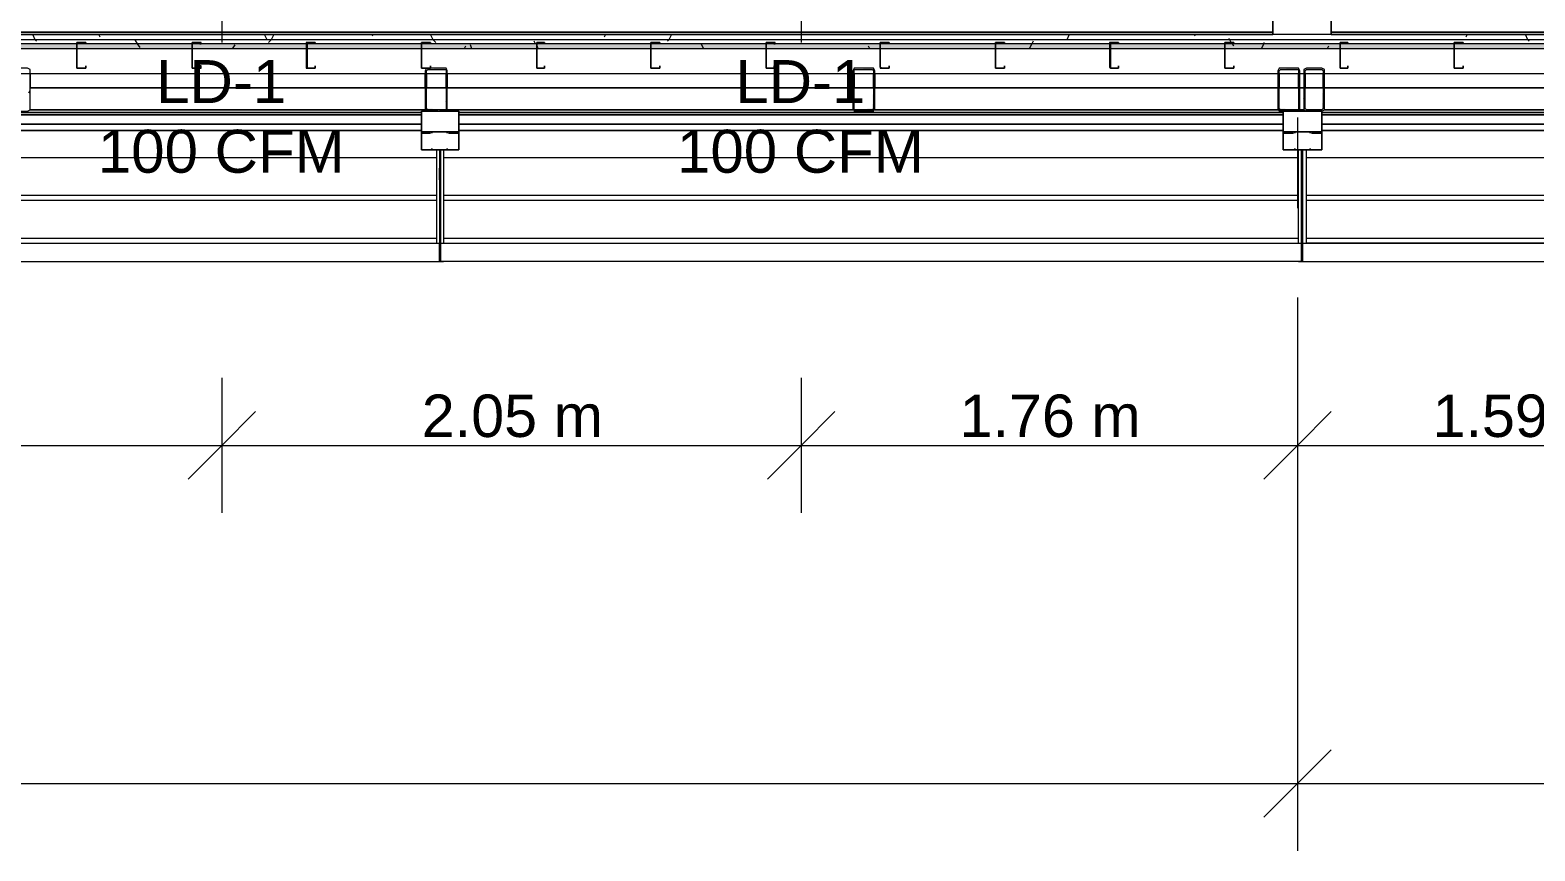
# Model space of a CAD drawing. Header units: metres. Extents: x -2 to 237, y -8 to 52.
# Drawn here: x 32.74 to 38.06, y 6.02 to 8.92 of the extents above; entities that cross this region are included whole.
import ezdxf

# ---------------------------------------------------------------- set-up
doc = ezdxf.new("R2010")
doc.units = ezdxf.units.M
doc.layers.add('HVAC - Ductos', color=5, linetype='Continuous', lineweight=0)
doc.layers.add('PDF2_Text', color=7, linetype='Continuous', lineweight=0)
doc.layers.add('PDF2_Geometry', color=7, linetype='Continuous', lineweight=0, true_color=0xaaaaaa)
doc.layers.add('PDF2_Solid Fills', color=7, linetype='Continuous', lineweight=0, true_color=0xffffff)
doc.styles.add('PDF Helvetica', font='')
doc.styles.get('PDF Helvetica').set_extended_font_data('Helvetica')

msp = doc.modelspace()

# ---------------------------------------------------------------- hatches: boundary and pattern name
at = {"layer": 'PDF2_Solid Fills', "lineweight": 0, "transparency": 33554559}
h = msp.add_hatch(color=256, dxfattribs=at)
h.paths.add_polyline_path([(4.4889, 8.8563), (4.4889, 8.8747), (4.2965, 8.8747), (4.2965, 8.8563)])
h.paths.add_polyline_path([(51.1672, 8.8747), (51.1672, 8.8563), (54.0034, 8.8563), (54.0034, 8.8747)])
h.paths.add_polyline_path([(54.0079, 8.8747), (54.0079, 8.8563), (56.033, 8.8563), (56.033, 8.8747)])
h.paths.add_polyline_path([(56.0376, 8.8747), (56.0376, 8.8563), (56.4317, 8.8563), (56.4317, 8.8747)])
h.paths.add_polyline_path([(49.1376, 8.8747), (49.1376, 8.8563), (51.1627, 8.8563), (51.1627, 8.8747)])
h.paths.add_polyline_path([(48.3266, 8.8747), (48.3266, 8.8563), (49.133, 8.8563), (49.133, 8.8747)])
h.paths.add_polyline_path([(46.2969, 8.8747), (46.2969, 8.8563), (48.322, 8.8563), (48.322, 8.8747)])
h.paths.add_polyline_path([(44.2672, 8.8747), (44.2672, 8.8563), (46.2923, 8.8563), (46.2923, 8.8747)])
h.paths.add_polyline_path([(43.4563, 8.8747), (43.4563, 8.8563), (44.2627, 8.8563), (44.2627, 8.8747)])
h.paths.add_polyline_path([(41.4266, 8.8747), (41.4266, 8.8563), (43.4517, 8.8563), (43.4517, 8.8747)])
h.paths.add_polyline_path([(39.3969, 8.8747), (39.3969, 8.8563), (41.422, 8.8563), (41.422, 8.8747)])
h.paths.add_polyline_path([(38.5859, 8.8747), (38.5859, 8.8563), (39.3923, 8.8563), (39.3923, 8.8747)])
h.paths.add_polyline_path([(36.5562, 8.8747), (36.5562, 8.8563), (38.5813, 8.8563), (38.5813, 8.8747)])
h.paths.add_polyline_path([(33.7156, 8.8747), (33.7156, 8.8563), (36.5516, 8.8563), (36.5516, 8.8747)])
h.paths.add_polyline_path([(31.6859, 8.8747), (31.6859, 8.8563), (33.711, 8.8563), (33.711, 8.8747)])
h.paths.add_polyline_path([(28.8453, 8.8747), (28.8453, 8.8563), (31.6813, 8.8563), (31.6813, 8.8747)])
h.paths.add_polyline_path([(26.8155, 8.8747), (26.8155, 8.8563), (28.8407, 8.8563), (28.8407, 8.8747)])
h.paths.add_polyline_path([(26.0046, 8.8747), (26.0046, 8.8563), (26.8109, 8.8563), (26.8109, 8.8747)])
h.paths.add_polyline_path([(23.9749, 8.8747), (23.9749, 8.8563), (26, 8.8563), (26, 8.8747)])
h.paths.add_polyline_path([(21.9452, 8.8747), (21.9452, 8.8563), (23.9703, 8.8563), (23.9703, 8.8747)])
h.paths.add_polyline_path([(21.1343, 8.8747), (21.1343, 8.8563), (21.9406, 8.8563), (21.9406, 8.8747)])
h.paths.add_polyline_path([(19.1046, 8.8747), (19.1046, 8.8563), (21.1297, 8.8563), (21.1297, 8.8747)])
h.paths.add_polyline_path([(17.0748, 8.8747), (17.0748, 8.8563), (19.1, 8.8563), (19.1, 8.8747)])
h.paths.add_polyline_path([(16.2639, 8.8747), (16.2639, 8.8563), (17.0702, 8.8563), (17.0702, 8.8747)])
h.paths.add_polyline_path([(14.2342, 8.8747), (14.2342, 8.8563), (16.2593, 8.8563), (16.2593, 8.8747)])
h.paths.add_polyline_path([(11.3936, 8.8747), (11.3936, 8.8563), (14.2296, 8.8563), (14.2296, 8.8747)])
h.paths.add_polyline_path([(9.3639, 8.8747), (9.3639, 8.8563), (11.389, 8.8563), (11.389, 8.8747)])
h.paths.add_polyline_path([(6.5232, 8.8747), (6.5232, 8.8563), (9.3593, 8.8563), (9.3593, 8.8747)])
h.paths.add_polyline_path([(4.4935, 8.8747), (4.4935, 8.8563), (6.5186, 8.8563), (6.5186, 8.8747)])
h = msp.add_hatch(color=256, dxfattribs=at)
h.paths.add_polyline_path([(34.2104, 8.7785), (34.2058, 8.7785), (34.2058, 8.641), (34.2104, 8.7778)])
h.paths.add_polyline_path([(34.2058, 8.641), (34.1417, 8.6456), (34.1371, 8.6456), (34.1371, 8.6365)])
h.paths.add_polyline_path([(34.1371, 8.7785), (34.1325, 8.7785), (34.1325, 8.6456)])
h.paths.add_polyline_path([(34.2013, 8.7831), (34.2013, 8.7876), (34.1371, 8.7876)])
h.paths.add_polyline_path([(34.2058, 8.7876), (34.2104, 8.7831), (34.2104, 8.7876)])
h = msp.add_hatch(color=256, dxfattribs=at)
h.paths.add_polyline_path([(35.6537, 8.7876), (35.7224, 8.7831), (35.7224, 8.7876)])
h.paths.add_polyline_path([(35.7178, 8.641), (35.7224, 8.7779), (35.7224, 8.7785), (35.7178, 8.7785), (35.7132, 8.6456), (35.6491, 8.641), (35.7178, 8.6365)])
h.paths.add_polyline_path([(35.6491, 8.7785), (35.6445, 8.7785), (35.6445, 8.6456)])
h = msp.add_hatch(color=256, dxfattribs=at)
h.paths.add_polyline_path([(37.2252, 8.7785), (37.2206, 8.7785), (37.2206, 8.641), (37.2252, 8.7779)])
h.paths.add_polyline_path([(37.2206, 8.641), (37.1564, 8.6456), (37.1518, 8.6456), (37.1518, 8.6365)])
h.paths.add_polyline_path([(37.1518, 8.7785), (37.1473, 8.7785), (37.1473, 8.6456)])
h.paths.add_polyline_path([(37.216, 8.7831), (37.216, 8.7876), (37.1518, 8.7876)])
h.paths.add_polyline_path([(37.2206, 8.7876), (37.2252, 8.7831), (37.2252, 8.7876)])
h = msp.add_hatch(color=256, dxfattribs=at)
h.paths.add_polyline_path([(37.2481, 8.641), (37.3031, 8.6365), (37.3031, 8.641)])
h.paths.add_polyline_path([(37.3122, 8.641), (37.3122, 8.7876), (37.2389, 8.7876), (37.2389, 8.641), (37.2481, 8.6456), (37.2435, 8.6456), (37.2435, 8.7831), (37.3076, 8.7831), (37.3031, 8.6456)])

# ---------------------------------------------------------------- linework, layer by layer
at = {"layer": 'HVAC - Ductos', "lineweight": 0}
for points in [[(33.4132, 9.0396), (33.4132, 8.8792)], [(35.4612, 9.0396), (35.4612, 8.8792)]]:
    msp.add_lwpolyline(points, dxfattribs=at)
at = {"layer": 'HVAC - Ductos', "color": 252, "lineweight": 0, "true_color": 0x939598}
for points in [[(33.4132, 7.6926), (33.4132, 7.4543), (33.4132, 7.2161)], [(35.4612, 7.6926), (35.4612, 7.4543), (35.4612, 7.2161)], [(37.216, 7.6926), (37.216, 7.4543), (37.216, 7.2161)], [(33.5323, 7.5735), (33.4132, 7.4543), (33.294, 7.3352)], [(35.5803, 7.5735), (35.4612, 7.4543), (35.3421, 7.3352)], [(37.3351, 7.5735), (37.216, 7.4543), (37.0969, 7.3352)], [(23.6404, 7.4543), (26.6002, 7.4543), (28.8132, 7.4543), (31.3651, 7.4543), (33.4132, 7.4543), (35.4612, 7.4543), (37.216, 7.4543), (38.8013, 7.4543), (40.6202, 7.4543), (42.8102, 7.4543), (44.8537, 7.4543), (46.4298, 7.4543), (47.7402, 7.4543), (49.9394, 7.4543), (52.134, 7.4543), (54.3287, 7.4543), (55.8635, 7.4543)], [(37.216, 6.4968), (37.216, 6.2585), (37.216, 6.0203)], [(37.3351, 6.3777), (37.216, 6.2585), (37.0969, 6.1394)], [(6.4041, 6.2585), (15.8378, 6.2585), (37.216, 6.2585), (46.4298, 6.2585), (55.8635, 6.2585)]]:
    msp.add_lwpolyline(points, dxfattribs=at)
at = {"layer": 'PDF2_Geometry', "lineweight": 0}
for points in [[(37.129, 8.9068), (37.129, 9.058)], [(37.3351, 8.9068), (37.3351, 9.058)], [(31.1819, 8.9159), (37.129, 8.9159)], [(31.1819, 8.9068), (37.129, 8.9068)], [(37.3351, 8.9159), (46.3245, 8.9159)], [(32.9321, 8.8792), (32.9047, 8.8792), (32.9001, 8.8792), (32.9001, 8.7922), (32.9001, 8.7876), (32.9047, 8.7876), (32.9321, 8.7876), (32.9321, 8.7968), (32.9321, 8.7876), (32.9047, 8.7876), (32.9001, 8.7876), (32.9001, 8.7922), (32.9001, 8.8792), (32.9047, 8.8792), (32.9321, 8.8792), (32.9321, 8.8747)], [(33.3399, 8.8792), (33.3078, 8.8792), (33.3078, 8.7922), (33.3078, 8.7876), (33.3399, 8.7876), (33.3399, 8.7968), (33.3353, 8.7968), (33.3353, 8.7876), (33.3078, 8.7876), (33.3078, 8.7922), (33.3078, 8.8792), (33.3353, 8.8792), (33.3353, 8.8747), (33.3399, 8.8747)], [(33.7431, 8.8792), (33.7156, 8.8792), (33.711, 8.8792), (33.711, 8.7922), (33.711, 8.7876), (33.7156, 8.7876), (33.7431, 8.7876), (33.7431, 8.7968), (33.7431, 8.7876), (33.7156, 8.7876), (33.7156, 8.7922), (33.7156, 8.8792), (33.7431, 8.8792), (33.7431, 8.8747)], [(34.1509, 8.8792), (34.1187, 8.8792), (34.1187, 8.7922), (34.1187, 8.7876), (34.1509, 8.7876), (34.1509, 8.7968), (34.1509, 8.7876), (34.1187, 8.7876), (34.1187, 8.7922), (34.1187, 8.8792), (34.1509, 8.8792), (34.1509, 8.8747)], [(34.5541, 8.8792), (34.5265, 8.8792), (34.5265, 8.7922), (34.5265, 8.7876), (34.5541, 8.7876), (34.5541, 8.7968), (34.5541, 8.7876), (34.5265, 8.7876), (34.5265, 8.7922), (34.5265, 8.8792), (34.5541, 8.8792), (34.5541, 8.8747)], [(34.9618, 8.8792), (34.9343, 8.8792), (34.9298, 8.8792), (34.9298, 8.7922), (34.9298, 8.7876), (34.9343, 8.7876), (34.9618, 8.7876), (34.9618, 8.7968), (34.9618, 8.7876), (34.9343, 8.7876), (34.9298, 8.7876), (34.9298, 8.7922), (34.9298, 8.8792), (34.9343, 8.8792), (34.9618, 8.8792), (34.9618, 8.8747)], [(35.3696, 8.8792), (35.3375, 8.8792), (35.3375, 8.7922), (35.3375, 8.7876), (35.3696, 8.7876), (35.3696, 8.7968), (35.365, 8.7968), (35.365, 8.7876), (35.3375, 8.7876), (35.3375, 8.7922), (35.3375, 8.8792), (35.365, 8.8792), (35.365, 8.8747), (35.3696, 8.8747)], [(35.7727, 8.8792), (35.7453, 8.8792), (35.7407, 8.8792), (35.7407, 8.7922), (35.7407, 8.7876), (35.7453, 8.7876), (35.7727, 8.7876), (35.7727, 8.7968), (35.7727, 8.7876), (35.7453, 8.7876), (35.7407, 8.7922), (35.7407, 8.8792), (35.7453, 8.8792), (35.7727, 8.8792), (35.7727, 8.8747)], [(36.1805, 8.8792), (36.1485, 8.8792), (36.1485, 8.7922), (36.1485, 8.7876), (36.1805, 8.7876), (36.1805, 8.7968), (36.1805, 8.7876), (36.1485, 8.7876), (36.1485, 8.7922), (36.1485, 8.8792), (36.1805, 8.8792), (36.1805, 8.8747)], [(36.5838, 8.8792), (36.5562, 8.8792), (36.5516, 8.8792), (36.5516, 8.7922), (36.5562, 8.7876), (36.5838, 8.7876), (36.5838, 8.7968), (36.5838, 8.7876), (36.5562, 8.7876), (36.5562, 8.7922), (36.5562, 8.8792), (36.5838, 8.8792), (36.5838, 8.8747)], [(36.9915, 8.8792), (36.9594, 8.8792), (36.9594, 8.7922), (36.9594, 8.7876), (36.9915, 8.7876), (36.9915, 8.7968), (36.9915, 8.7876), (36.9594, 8.7876), (36.9594, 8.7922), (36.9594, 8.8792), (36.9915, 8.8792), (36.9915, 8.8747)], [(37.3947, 8.8792), (37.3672, 8.8792), (37.3672, 8.7922), (37.3672, 8.7876), (37.3947, 8.7876), (37.3947, 8.7968), (37.3947, 8.7876), (37.3672, 8.7876), (37.3672, 8.7922), (37.3672, 8.8792), (37.3947, 8.8792), (37.3947, 8.8747)], [(37.8025, 8.8792), (37.775, 8.8792), (37.7704, 8.8792), (37.7704, 8.7922), (37.7704, 8.7876), (37.775, 8.7876), (37.8025, 8.7876), (37.8025, 8.7968), (37.8025, 8.7876), (37.775, 8.7876), (37.7704, 8.7876), (37.7704, 8.7922), (37.7704, 8.8792), (37.775, 8.8792), (37.8025, 8.8792), (37.8025, 8.8747)], [(32.5839, 8.6502), (32.5885, 8.641), (32.5976, 8.6365), (32.726, 8.6365), (32.7351, 8.641), (32.7351, 8.6502), (32.7351, 8.7785), (32.7351, 8.7831), (32.726, 8.7876), (32.5976, 8.7876), (32.5885, 8.7831), (32.5839, 8.7785)], [(34.2013, 8.641), (34.1417, 8.641), (34.1371, 8.6456), (34.1371, 8.7785), (34.1417, 8.7831), (34.2013, 8.7831), (34.2058, 8.7831), (34.2058, 8.7785), (34.2058, 8.6456), (34.2058, 8.641)], [(35.6445, 8.6456), (35.6491, 8.6365), (35.6537, 8.6365), (35.7132, 8.6365), (35.7178, 8.6365), (35.7224, 8.6456), (35.7224, 8.7785), (35.7178, 8.7876), (35.7132, 8.7876), (35.6537, 8.7876), (35.6491, 8.7876), (35.6445, 8.7785)], [(35.7132, 8.641), (35.6537, 8.641), (35.6491, 8.641), (35.6491, 8.6456), (35.6491, 8.7785), (35.6491, 8.7831), (35.6537, 8.7831), (35.7132, 8.7831), (35.7178, 8.7785), (35.7178, 8.6456)], [(37.216, 8.7876), (37.1564, 8.7876), (37.1518, 8.7876), (37.1473, 8.7785), (37.1473, 8.6456), (37.1518, 8.6365), (37.1564, 8.6365), (37.216, 8.6365), (37.2206, 8.6365), (37.2252, 8.6456), (37.2252, 8.7785), (37.2206, 8.7876)], [(37.1518, 8.7785), (37.1564, 8.7831), (37.216, 8.7831), (37.2206, 8.7831), (37.2206, 8.7785), (37.2206, 8.6456), (37.2206, 8.641), (37.216, 8.641), (37.1564, 8.641), (37.1518, 8.6456)], [(37.3031, 8.7876), (37.2481, 8.7876), (37.2389, 8.7831), (37.2389, 8.7785), (37.2389, 8.6456), (37.2389, 8.641), (37.2481, 8.6365), (37.3031, 8.6365), (37.3122, 8.641), (37.3122, 8.6456), (37.3122, 8.7785), (37.3122, 8.7831)], [(37.3031, 8.7831), (37.3076, 8.7785), (37.3076, 8.6456), (37.3031, 8.641), (37.2481, 8.641), (37.2435, 8.6456), (37.2435, 8.7785), (37.2481, 8.7831)], [(34.1325, 8.7189), (32.7351, 8.7189)], [(34.2058, 8.7189), (34.1829, 8.7189), (34.1371, 8.7189), (34.1829, 8.7189)], [(35.6445, 8.7189), (34.2104, 8.7189)], [(35.7041, 8.7189), (35.6491, 8.7189), (35.7041, 8.7189), (35.7178, 8.7189)], [(35.7224, 8.7189), (37.1473, 8.7189)], [(37.1518, 8.7189), (37.2206, 8.7189)], [(37.2389, 8.7189), (37.2298, 8.7189), (37.2252, 8.7189), (37.2298, 8.7189)], [(37.3076, 8.7189), (37.2435, 8.7189)], [(38.728, 8.7189), (37.3122, 8.7189)], [(34.1187, 8.6319), (32.6572, 8.6319)], [(34.1187, 8.6227), (32.6572, 8.6227)], [(34.1187, 8.6365), (34.1417, 8.6365), (34.1187, 8.6365), (34.1187, 8.6319), (34.1187, 8.5631), (34.1187, 8.5585), (34.1187, 8.554), (34.1187, 8.5036), (34.1187, 8.499), (34.1187, 8.5036), (34.1187, 8.554), (34.1187, 8.5585), (34.1187, 8.5631), (34.1187, 8.6319)], [(34.2516, 8.499), (34.2104, 8.499), (34.215, 8.499), (34.2196, 8.499), (34.215, 8.499), (34.2104, 8.499), (34.1554, 8.499), (34.1509, 8.499), (34.1554, 8.499), (34.1554, 8.5036), (34.1554, 8.499), (34.1509, 8.499), (34.1554, 8.499), (34.2104, 8.499), (34.215, 8.499), (34.2196, 8.499), (34.215, 8.499), (34.2104, 8.499), (34.2516, 8.499), (34.2516, 8.5036), (34.2516, 8.554), (34.2516, 8.5585), (34.2516, 8.5631), (34.2516, 8.6319), (34.2516, 8.6365), (34.2058, 8.6365), (34.2516, 8.6365), (34.2516, 8.6319), (34.2516, 8.5631), (34.2516, 8.5585), (34.2516, 8.554), (34.2516, 8.5036)], [(34.2058, 8.6365), (34.2104, 8.6365), (34.215, 8.6365), (34.2196, 8.6365), (34.215, 8.6365), (34.2104, 8.6365)], [(34.2058, 8.6365), (34.2104, 8.6365), (34.215, 8.6365), (34.2196, 8.6365), (34.215, 8.6365), (34.2104, 8.6365)], [(35.6445, 8.641), (34.2104, 8.641)], [(35.7041, 8.6319), (34.2516, 8.6319)], [(35.7041, 8.6227), (34.2516, 8.6227)], [(35.7041, 8.641), (35.6491, 8.641)], [(35.7178, 8.641), (35.7041, 8.641)], [(37.1656, 8.6319), (35.7041, 8.6319)], [(37.1656, 8.6227), (35.7041, 8.6227)], [(37.2206, 8.641), (37.1518, 8.641), (35.7224, 8.641), (37.1518, 8.641)], [(37.1656, 8.6365), (37.1656, 8.6319), (37.1656, 8.5631), (37.1656, 8.5585), (37.1656, 8.554), (37.1656, 8.5036), (37.1656, 8.499), (37.2068, 8.499), (37.1656, 8.499), (37.1656, 8.5036), (37.1656, 8.554), (37.1656, 8.5585), (37.1656, 8.5631), (37.1656, 8.6319)], [(37.2206, 8.6365), (37.2481, 8.6365)], [(37.2298, 8.641), (37.2252, 8.641)], [(37.2389, 8.641), (37.2298, 8.641)], [(37.3031, 8.641), (37.2481, 8.641)], [(37.3031, 8.499), (37.3031, 8.5036), (37.3031, 8.554), (37.3031, 8.5585), (37.3031, 8.5631), (37.3031, 8.6319), (37.3031, 8.6365), (37.3031, 8.6319), (37.3031, 8.5631), (37.3031, 8.5585), (37.3031, 8.554), (37.3031, 8.5036)], [(38.7646, 8.6319), (37.3031, 8.6319)], [(38.7646, 8.6227), (37.3031, 8.6227)], [(38.728, 8.641), (37.3122, 8.641)], [(32.6572, 8.5677), (34.1187, 8.5677), (32.6572, 8.5677), (31.2049, 8.5677)], [(34.1187, 8.5906), (32.6572, 8.5906)], [(35.7041, 8.5906), (34.2516, 8.5906)], [(37.1656, 8.5677), (35.7041, 8.5677), (34.2516, 8.5677), (35.7041, 8.5677)], [(37.1656, 8.5906), (35.7041, 8.5906)], [(38.7646, 8.5906), (37.3031, 8.5906)], [(38.7646, 8.5677), (37.3031, 8.5677), (38.7646, 8.5677), (40.2307, 8.5677)], [(34.1187, 8.5631), (34.2516, 8.5631)], [(34.1509, 8.5585), (34.1187, 8.5585)], [(34.1554, 8.5631), (34.1554, 8.5585)], [(34.1554, 8.5585), (34.1554, 8.5631)], [(34.2104, 8.5631), (34.2104, 8.5585)], [(34.2104, 8.5631), (34.2104, 8.5585)], [(34.2516, 8.5585), (34.215, 8.5585)], [(37.1656, 8.5631), (37.3031, 8.5631)], [(37.2023, 8.5585), (37.1656, 8.5585)], [(37.2068, 8.5631), (37.2068, 8.5585)], [(37.2068, 8.5585), (37.2068, 8.5631)], [(37.2618, 8.5631), (37.2618, 8.5585)], [(37.2618, 8.5631), (37.2618, 8.5585)], [(37.3031, 8.5585), (37.2664, 8.5585)], [(34.1554, 8.499), (34.1554, 8.5036)], [(34.1646, 8.499), (34.16, 8.499), (34.1646, 8.499), (34.16, 8.499), (34.1554, 8.499), (34.16, 8.499)], [(34.1829, 8.4715), (34.1875, 8.4715)], [(34.2104, 8.5036), (34.2104, 8.499)], [(34.2104, 8.5036), (34.2104, 8.499)], [(37.2068, 8.499), (37.2023, 8.499), (37.1977, 8.499), (37.2023, 8.499), (37.2068, 8.499), (37.2618, 8.499), (37.2664, 8.499), (37.2618, 8.499), (37.2618, 8.5036), (37.2618, 8.499), (37.2572, 8.499)], [(37.2298, 8.4715), (37.2343, 8.4715)], [(37.2572, 8.499), (37.2527, 8.499)], [(34.1875, 8.3386), (34.1829, 8.3386)], [(34.1829, 8.3203), (34.1875, 8.3203)], [(37.2343, 8.3386), (37.2298, 8.3386)], [(37.2298, 8.3203), (37.2343, 8.3203)], [(34.1875, 8.1874), (34.1829, 8.1874)], [(37.2343, 8.1874), (37.2298, 8.1874)]]:
    msp.add_lwpolyline(points, close=True, dxfattribs=at)
for points in [[(56.4317, 8.9068), (4.2965, 8.9068)], [(56.4317, 8.8884), (4.2965, 8.8884)], [(31.1819, 8.9068), (37.129, 8.9068)], [(37.129, 8.9068), (31.1819, 8.9068)], [(31.1819, 8.9068), (37.129, 8.9068)], [(37.3351, 8.9068), (46.3245, 8.9068)], [(46.3245, 8.9068), (37.3351, 8.9068)], [(37.3351, 8.9068), (46.3245, 8.9068)], [(46.3245, 8.9068), (37.3351, 8.9068)], [(37.3351, 8.9068), (46.3245, 8.9068)], [(33.711, 8.8747), (33.3078, 8.8747), (32.9001, 8.8747), (32.4969, 8.8747), (32.0891, 8.8747), (31.6859, 8.8747)], [(33.711, 8.8563), (33.3078, 8.8563), (32.9001, 8.8563), (32.4969, 8.8563), (32.0891, 8.8563), (31.6859, 8.8563)], [(36.5516, 8.8747), (36.1485, 8.8747), (35.7407, 8.8747), (35.3375, 8.8747), (34.9298, 8.8747), (34.5265, 8.8747), (34.1187, 8.8747), (33.7156, 8.8747)], [(36.5516, 8.8563), (36.1485, 8.8563), (35.7407, 8.8563), (35.3375, 8.8563), (34.9298, 8.8563), (34.5265, 8.8563), (34.1187, 8.8563), (33.7156, 8.8563)], [(38.5813, 8.8747), (38.1782, 8.8747), (37.7704, 8.8747), (37.3672, 8.8747), (36.9594, 8.8747), (36.5562, 8.8747)], [(38.5813, 8.8563), (38.1782, 8.8563), (37.7704, 8.8563), (37.3672, 8.8563), (36.9594, 8.8563), (36.5562, 8.8563)], [(34.1417, 8.7876), (34.1371, 8.7876), (34.1325, 8.7785), (34.1325, 8.6456), (34.1371, 8.6365), (34.1417, 8.6365), (34.2013, 8.6365), (34.2058, 8.6365), (34.2104, 8.6456), (34.2104, 8.7785), (34.2058, 8.7876), (34.2013, 8.7876), (34.1509, 8.7876)], [(4.2965, 8.7693), (56.4317, 8.7693)], [(32.7351, 8.7693), (32.7351, 8.7189)], [(34.1325, 8.7189), (34.1325, 8.7693)], [(34.1371, 8.7693), (34.1371, 8.7189)], [(34.2058, 8.7189), (34.2058, 8.7693)], [(34.2104, 8.7693), (34.2104, 8.7189)], [(35.6445, 8.7189), (35.6445, 8.7693)], [(35.6491, 8.7693), (35.6491, 8.7189)], [(35.7178, 8.7189), (35.7178, 8.7693)], [(35.7224, 8.7693), (35.7224, 8.7189)], [(37.1473, 8.7693), (37.1473, 8.7189)], [(37.1518, 8.7693), (37.1518, 8.7189)], [(37.2206, 8.7189), (37.2206, 8.7693)], [(37.2252, 8.7189), (37.2252, 8.7693)], [(37.2389, 8.7693), (37.2389, 8.7189)], [(37.2435, 8.7693), (37.2435, 8.7189)], [(37.3076, 8.7189), (37.3076, 8.7693)], [(37.3076, 8.7555), (37.3122, 8.7601)], [(37.3122, 8.7189), (37.3122, 8.7693)], [(32.7305, 8.7005), (32.7351, 8.7097)], [(34.2058, 8.6685), (34.2104, 8.6731)], [(35.7178, 8.6731), (35.7224, 8.6777)], [(37.2206, 8.6685), (37.2252, 8.6731)], [(37.2389, 8.6823), (37.2435, 8.6914)], [(34.1829, 8.641), (34.2058, 8.641), (34.1829, 8.641), (34.1371, 8.641), (32.7351, 8.641), (34.1371, 8.641), (34.1784, 8.641)], [(34.1738, 8.6365), (34.1784, 8.641)], [(35.6811, 8.6365), (35.6857, 8.641)], [(37.1885, 8.6365), (37.1931, 8.641)], [(37.2206, 8.6365), (37.2481, 8.6365), (37.2206, 8.6365)], [(37.2206, 8.6365), (37.2481, 8.6365), (37.2206, 8.6365)], [(35.6674, 8.5677), (35.7453, 8.5677)], [(37.216, 8.6135), (37.216, 8.2928)], [(34.1187, 8.5631), (34.1187, 8.5631)], [(34.1187, 8.5631), (34.1187, 8.5631)], [(34.1187, 8.5585), (34.1187, 8.5585)], [(34.1187, 8.5585), (34.1187, 8.5585)], [(34.1554, 8.5585), (34.1554, 8.5631)], [(34.1554, 8.5585), (34.1554, 8.5631)], [(34.1554, 8.5631), (34.1554, 8.5585)], [(34.1554, 8.5631), (34.1554, 8.5585)], [(34.2104, 8.5585), (34.2104, 8.5631)], [(34.2104, 8.5585), (34.2104, 8.5631)], [(34.2104, 8.5585), (34.2104, 8.5631)], [(34.2104, 8.5585), (34.2104, 8.5631)], [(34.2516, 8.5631), (34.2516, 8.5631)], [(34.2516, 8.5631), (34.2516, 8.5631)], [(34.2516, 8.5585), (34.2516, 8.5585)], [(34.2516, 8.5585), (34.2516, 8.5585)], [(37.1656, 8.5631), (37.1656, 8.5631)], [(37.1656, 8.5631), (37.1656, 8.5631)], [(37.1656, 8.5585), (37.1656, 8.5585)], [(37.1656, 8.5585), (37.1656, 8.5585)], [(37.2068, 8.5585), (37.2068, 8.5631)], [(37.2068, 8.5585), (37.2068, 8.5631)], [(37.2068, 8.5631), (37.2068, 8.5585)], [(37.2068, 8.5631), (37.2068, 8.5585)], [(37.2618, 8.5585), (37.2618, 8.5631)], [(37.2618, 8.5585), (37.2618, 8.5631)], [(37.2618, 8.5585), (37.2618, 8.5631)], [(37.2618, 8.5585), (37.2618, 8.5631)], [(37.3031, 8.5631), (37.3031, 8.5631)], [(37.3031, 8.5631), (37.3031, 8.5631)], [(37.3031, 8.5585), (37.3031, 8.5585)], [(37.3031, 8.5585), (37.3031, 8.5585)], [(31.1407, 8.1691), (31.1315, 8.1691), (31.1315, 8.1507), (31.1315, 8.137), (31.1315, 8.1233), (31.1315, 8.1141), (31.1315, 8.1049), (34.1875, 8.1049), (34.1875, 8.1141), (34.1875, 8.1233), (34.1875, 8.137), (34.1875, 8.1507), (34.1875, 8.1691), (34.1875, 8.499), (34.1829, 8.499), (34.1829, 8.1691)], [(31.1499, 8.499), (31.1499, 8.1691), (34.1738, 8.1691), (34.1738, 8.499), (34.16, 8.499), (34.1187, 8.499), (34.16, 8.499), (34.1738, 8.499), (34.1692, 8.499), (34.1784, 8.499), (34.1692, 8.499), (34.1738, 8.499)], [(34.1738, 8.4715), (31.1499, 8.4715)], [(34.1554, 8.499), (34.1554, 8.499)], [(34.1554, 8.499), (34.1554, 8.499)], [(34.1829, 8.499), (34.1875, 8.499), (34.1967, 8.499), (34.2104, 8.499), (34.2013, 8.499), (34.2104, 8.499), (34.16, 8.499), (34.2104, 8.499), (34.2013, 8.499), (34.2104, 8.499), (34.1967, 8.499), (34.1967, 8.1691), (37.2206, 8.1691), (37.2206, 8.499), (37.2298, 8.499), (37.2343, 8.499), (37.2343, 8.1691), (37.2343, 8.1507), (37.2343, 8.137), (37.2343, 8.1233), (37.2343, 8.1141), (37.2343, 8.1049), (34.1829, 8.1049), (34.1829, 8.1141), (34.1829, 8.1233), (34.1829, 8.137), (34.1829, 8.1507), (34.1829, 8.1691), (34.1875, 8.1691)], [(34.1875, 8.499), (34.1967, 8.499)], [(37.2206, 8.4715), (34.1967, 8.4715)], [(37.2343, 8.499), (37.2298, 8.499), (37.2206, 8.499), (37.2068, 8.499), (37.2068, 8.5036), (37.2068, 8.499), (37.2023, 8.499), (37.1977, 8.499), (37.2023, 8.499), (37.2068, 8.499), (37.2618, 8.499), (37.2664, 8.499), (37.2618, 8.499), (37.2618, 8.5036), (37.2618, 8.499), (37.2572, 8.499), (37.2068, 8.499), (37.2068, 8.5036), (37.2068, 8.499), (37.2206, 8.499)], [(37.216, 8.499), (37.2068, 8.499), (37.216, 8.499)], [(37.216, 8.499), (37.2068, 8.499), (37.216, 8.499)], [(37.2206, 8.499), (37.2206, 8.499)], [(37.2206, 8.499), (37.2206, 8.499)], [(37.2298, 8.499), (37.2298, 8.1691)], [(40.2857, 8.1691), (37.2481, 8.1691), (37.2481, 8.499), (37.2572, 8.499), (37.2527, 8.499), (37.2572, 8.499), (37.3031, 8.499), (37.2572, 8.499), (37.2481, 8.499), (37.2343, 8.499), (37.2481, 8.499)], [(40.2857, 8.4715), (37.2481, 8.4715)], [(37.2618, 8.499), (37.2618, 8.499)], [(37.2618, 8.499), (37.2618, 8.499)], [(34.1829, 8.3936), (34.1829, 8.4348)], [(31.1499, 8.3386), (34.1738, 8.3386)], [(34.1738, 8.3203), (31.1499, 8.3203)], [(34.1967, 8.3386), (37.2206, 8.3386)], [(37.2206, 8.3203), (34.1967, 8.3203)], [(37.2481, 8.3386), (40.2857, 8.3386)], [(40.2857, 8.3203), (37.2481, 8.3203)], [(25.0379, 8.1691), (28.0893, 8.1691), (28.0847, 8.1691), (31.1407, 8.1691), (31.1315, 8.1691), (34.1875, 8.1691), (34.1829, 8.1691), (37.2343, 8.1691), (37.2298, 8.1691), (40.3041, 8.1691), (40.2949, 8.1691), (43.3692, 8.1691), (43.3646, 8.1691), (46.4344, 8.1691), (46.4298, 8.1691), (49.4996, 8.1691), (49.495, 8.1691), (52.5647, 8.1691), (52.5601, 8.1691), (55.6298, 8.1691), (55.6252, 8.1691), (56.4317, 8.1691)], [(31.1499, 8.1874), (34.1738, 8.1874)], [(34.1967, 8.1874), (37.2206, 8.1874)], [(37.2343, 8.1691), (37.2298, 8.1691), (37.2298, 8.1507), (37.2298, 8.137), (37.2298, 8.1233), (37.2298, 8.1141), (37.2298, 8.1049), (40.3041, 8.1049)], [(37.2481, 8.1874), (40.2857, 8.1874)], [(34.1738, 8.1049), (34.1829, 8.1049)], [(34.1738, 8.1049), (34.1738, 8.1049)], [(34.1829, 8.1049), (34.1829, 8.1049)], [(34.1875, 8.1049), (34.1967, 8.1049)], [(34.1875, 8.1049), (34.1875, 8.1049)], [(34.1967, 8.1049), (34.1967, 8.1049)], [(37.2206, 8.1049), (37.2298, 8.1049)], [(37.2206, 8.1049), (37.2206, 8.1049)], [(37.2298, 8.1049), (37.2298, 8.1049)], [(37.2343, 8.1049), (37.2481, 8.1049)], [(37.2343, 8.1049), (37.2343, 8.1049)], [(37.2481, 8.1049), (37.2481, 8.1049)]]:
    msp.add_lwpolyline(points, dxfattribs=at)
at = {"layer": 'PDF2_Geometry', "color": 254, "lineweight": 0, "true_color": 0xeaeaea}
for points in [[(32.758, 8.8838), (32.7534, 8.8884), (32.7442, 8.9068)], [(32.9825, 8.8976), (32.9779, 8.9068)], [(33.1062, 8.8884), (33.1062, 8.8884)], [(33.1246, 8.8609), (33.1154, 8.8747), (33.1062, 8.8884)], [(33.5781, 8.8884), (33.5735, 8.8884), (33.5644, 8.9068)], [(33.5965, 8.9068), (33.5873, 8.8884), (33.5781, 8.8792)], [(33.9493, 8.9068), (33.9447, 8.9022)], [(34.1692, 8.8792), (34.16, 8.8884), (34.1509, 8.9068)], [(34.7694, 8.9068), (34.7648, 8.8976)], [(35.0031, 8.9068), (34.9939, 8.8884), (34.9893, 8.8838)], [(36.4096, 8.9068), (36.4005, 8.8884)], [(36.8541, 8.9022), (36.8495, 8.9068)], [(36.9915, 8.8655), (36.9869, 8.8747), (36.9823, 8.8792), (36.9778, 8.8884), (36.9732, 8.893)], [(37.8162, 8.9068), (37.8116, 8.8976)], [(38.0361, 8.8838), (38.0315, 8.8884), (38.0224, 8.9068)], [(33.459, 8.8701), (33.4499, 8.8563)], [(34.2746, 8.8655), (34.27, 8.8563)], [(34.2975, 8.8563), (34.2929, 8.8701)], [(34.522, 8.8747), (34.5174, 8.8838)], [(34.5311, 8.8563), (34.5265, 8.8701)], [(35.1084, 8.8747), (35.1084, 8.8747)], [(35.1176, 8.8563), (35.1084, 8.8747)], [(35.7041, 8.8563), (35.6995, 8.8655)], [(36.2813, 8.8838), (36.2767, 8.8747), (36.2676, 8.8563)], [(37.0969, 8.8792), (37.0969, 8.8747), (37.0878, 8.8563)], [(37.326, 8.8655), (37.3214, 8.8563)]]:
    msp.add_lwpolyline(points, dxfattribs=at)
at = {"layer": 'PDF2_Geometry', "color": 254, "lineweight": 0, "true_color": 0xd2d2d2}
for points in [[(32.9001, 8.8701), (32.9001, 8.8747)], [(32.9092, 8.8792), (32.9092, 8.8792)], [(34.5265, 8.8655), (34.5265, 8.8655)], [(34.5357, 8.8792), (34.5403, 8.8792)], [(33.3216, 8.7876), (33.3216, 8.7876)], [(34.948, 8.7876), (34.9526, 8.7876)], [(35.3375, 8.7922), (35.3375, 8.7968)], [(36.9594, 8.7876), (36.9594, 8.7876)], [(37.3672, 8.8106), (37.3672, 8.8152)]]:
    msp.add_lwpolyline(points, dxfattribs=at)
at = {"layer": 'PDF2_Geometry', "color": 252, "lineweight": 0, "true_color": 0x939598}
for points in [[(37.216, 7.9767), (37.216, 6.9091)], [(37.216, 6.9091), (37.216, 6.4327)], [(37.216, 6.2723), (37.216, 6.1165)]]:
    msp.add_lwpolyline(points, dxfattribs=at)

# ---------------------------------------------------------------- texts
at = {"layer": 'PDF2_Text', "lineweight": 0, "char_height": 0.1519, "attachment_point": 4, "style": 'PDF Helvetica'}
for s, insert in [('LD-1', (33.1808, 8.7407)), ('LD-1', (35.2288, 8.7407)), ('100 CFM', (32.9746, 8.4933)), ('100 CFM', (35.0226, 8.4933))]:
    msp.add_mtext(s, dxfattribs=dict(at, insert=insert))
at = {"layer": 'PDF2_Text', "color": 252, "lineweight": 0, "true_color": 0x939598, "char_height": 0.15002, "attachment_point": 4, "style": 'PDF Helvetica'}
for s, insert in [('2.05 m', (34.12, 7.5579)), ('1.76 m', (36.0215, 7.5579)), ('1.59 m', (37.6939, 7.5579))]:
    msp.add_mtext(s, dxfattribs=dict(at, insert=insert))

doc.saveas('drawing.dxf')
